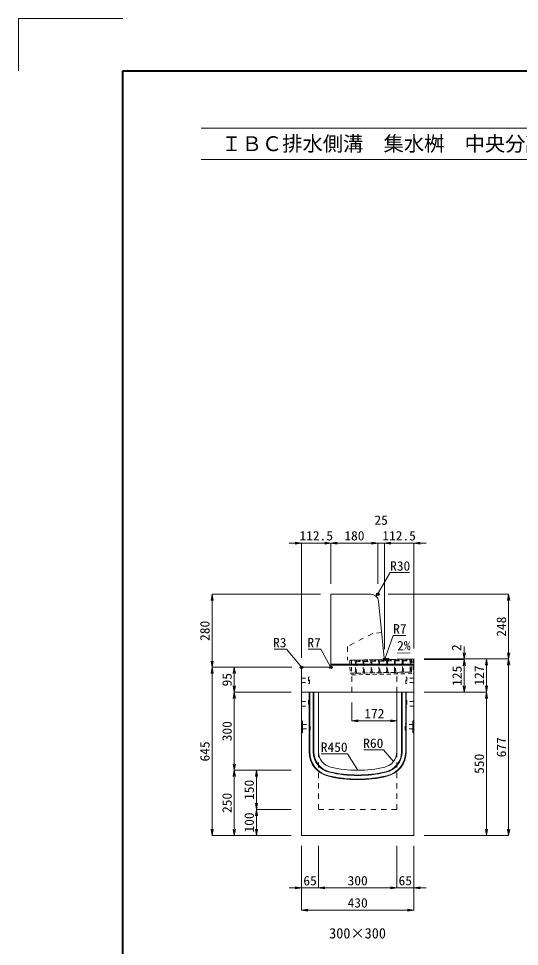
# Model space of a CAD drawing. Units: millimetres at full size; some dimension numbers follow another scale. Extents: x -18734 to 51600, y -18820 to 17820.
# Drawn here: x -18734 to -16814, y 14261 to 17820 of the extents above; entities that cross this region are included whole.
import ezdxf
from ezdxf.enums import TextEntityAlignment as Align

# ---------------------------------------------------------------- set-up
doc = ezdxf.new("R2010")
doc.units = ezdxf.units.MM
doc.header["$LTSCALE"] = 20
doc.header["$PDMODE"] = 32
doc.header["$PDSIZE"] = 10
doc.linetypes.add('USER1', pattern=[2, 1, -1])
doc.linetypes.add('USER2', pattern=[1.35, 0.75, -0.6])
for name, color, linetype, lineweight in [('Defpoints_2', 1, 'Continuous', 13), ('インサート', 3, 'USER2', 9), ('グレーチング', 7, 'USER2', 5), ('受枠', 3, 'USER2', 9), ('図枠', 7, 'Continuous', 5), ('寸法線', 7, 'Continuous', 13), ('引出線', 4, 'Continuous', 13), ('本体', 2, 'Continuous', 13), ('目地', 132, 'Continuous', 5)]:
    doc.layers.add(name, color=color, linetype=linetype, lineweight=lineweight)
doc.layers.add('作業エリア', color=11, linetype='Continuous')
doc.layers.add('文字', color=7, linetype='Continuous')
doc.styles.add('ＭＳ ゴシック', font='')
doc.styles.add('ＭＳ 明朝', font='')
doc.styles.get('ＭＳ ゴシック').set_extended_font_data('MS Gothic')
doc.styles.get('ＭＳ 明朝').set_extended_font_data('MS Mincho')

# ---------------------------------------------------------------- blocks, each defined once
blk = doc.blocks.new('open_arrow')
at = {"color": 0, "linetype": 'Continuous', "lineweight": -2}
blk.add_lwpolyline([(7.5, 1.25), (0, 0), (7.5, -1.25)], dxfattribs=at)

msp = doc.modelspace()

# ---------------------------------------------------------------- linework, layer by layer
at = {"layer": 'Defpoints_2'}
for p, q in [((-18734.44, 17820), (-18334.44, 17820)), ((-18734.44, 17620), (-18734.44, 17820))]:
    msp.add_line(p, q, dxfattribs=at)
at = {"layer": 'インサート'}
for p, q in [((-17649.44, 15290.08), (-17622.44, 15290.08)), ((-17649.44, 15290.08), (-17649.44, 15273.08)), ((-17649.44, 15273.08), (-17622.44, 15273.08)), ((-17619.44, 15294.08), (-17622.44, 15294.08)), ((-17622.44, 15294.08), (-17622.44, 15269.08)), ((-17622.44, 15269.08), (-17619.44, 15269.08)), ((-17619.44, 15269.08), (-17619.44, 15294.08)), ((-17249.44, 15294.08), (-17246.44, 15294.08)), ((-17249.44, 15269.08), (-17249.44, 15294.08)), ((-17246.44, 15269.08), (-17249.44, 15269.08)), ((-17246.44, 15294.08), (-17246.44, 15269.08)), ((-17219.44, 15290.08), (-17246.44, 15290.08)), ((-17219.44, 15273.08), (-17246.44, 15273.08)), ((-17219.44, 15290.08), (-17219.44, 15273.08)), ((-17649.44, 15200.08), (-17622.44, 15200.08)), ((-17649.44, 15200.08), (-17649.44, 15183.08)), ((-17619.44, 15204.08), (-17622.44, 15204.08)), ((-17622.44, 15204.08), (-17622.44, 15179.08)), ((-17619.44, 15179.08), (-17619.44, 15204.08)), ((-17249.44, 15204.08), (-17246.44, 15204.08)), ((-17249.44, 15179.08), (-17249.44, 15204.08)), ((-17246.44, 15204.08), (-17246.44, 15179.08)), ((-17219.44, 15200.08), (-17246.44, 15200.08)), ((-17219.44, 15200.08), (-17219.44, 15183.08)), ((-17649.44, 15183.08), (-17622.44, 15183.08)), ((-17622.44, 15179.08), (-17619.44, 15179.08)), ((-17246.44, 15179.08), (-17249.44, 15179.08)), ((-17219.44, 15183.08), (-17246.44, 15183.08)), ((-17646.24, 15112.08), (-17619.24, 15112.08)), ((-17646.24, 15112.08), (-17646.24, 15095.08)), ((-17646.24, 15095.08), (-17619.24, 15095.08)), ((-17616.24, 15116.08), (-17619.24, 15116.08)), ((-17619.24, 15116.08), (-17619.24, 15091.08)), ((-17619.24, 15091.08), (-17616.24, 15091.08)), ((-17616.24, 15091.08), (-17616.24, 15116.08)), ((-17252.64, 15116.08), (-17249.64, 15116.08)), ((-17252.64, 15091.08), (-17252.64, 15116.08)), ((-17249.64, 15091.08), (-17252.64, 15091.08)), ((-17249.64, 15116.08), (-17249.64, 15091.08)), ((-17222.64, 15112.08), (-17249.64, 15112.08)), ((-17222.64, 15095.08), (-17249.64, 15095.08)), ((-17222.64, 15112.08), (-17222.64, 15095.08))]:
    msp.add_line(p, q, dxfattribs=at)
at = {"layer": 'グレーチング'}
for p, q in [((-17444.51, 15359.07), (-17229.56, 15363.37)), ((-17439.39, 15353.18), (-17414.52, 15359.67)), ((-17439.39, 15353.18), (-17414.4, 15353.68)), ((-17409.4, 15353.78), (-17384.53, 15360.27)), ((-17409.4, 15353.78), (-17384.41, 15354.27)), ((-17379.41, 15354.37), (-17354.53, 15360.87)), ((-17379.41, 15354.37), (-17354.41, 15354.87)), ((-17349.41, 15354.97), (-17324.54, 15361.47)), ((-17349.41, 15354.97), (-17324.42, 15355.47)), ((-17319.42, 15355.57), (-17294.54, 15362.07)), ((-17319.42, 15355.57), (-17294.42, 15356.07)), ((-17289.42, 15356.17), (-17264.55, 15362.67)), ((-17289.42, 15356.17), (-17264.43, 15356.67)), ((-17259.43, 15356.77), (-17234.56, 15363.27)), ((-17259.43, 15356.77), (-17234.44, 15357.27)), ((-17443.51, 15309.08), (-17228.56, 15313.38))]:
    msp.add_line(p, q, dxfattribs=at)
for points in [[(-17444.51, 15359.07), (-17439.51, 15359.17), (-17439.39, 15353.18), (-17440.37, 15352.16), (-17439.65, 15316.16), (-17438.64, 15315.18), (-17438.52, 15309.18), (-17443.51, 15309.08), (-17443.63, 15315.08), (-17442.65, 15316.1), (-17443.37, 15352.1), (-17444.39, 15353.08)], [(-17414.52, 15359.67), (-17409.52, 15359.77), (-17409.4, 15353.78), (-17410.38, 15352.76), (-17409.66, 15316.76), (-17408.64, 15315.78), (-17408.52, 15309.78), (-17413.52, 15309.68), (-17413.64, 15315.68), (-17412.66, 15316.7), (-17413.38, 15352.7), (-17414.4, 15353.68)], [(-17384.53, 15360.27), (-17379.53, 15360.37), (-17379.41, 15354.37), (-17380.39, 15353.36), (-17379.67, 15317.36), (-17378.65, 15316.38), (-17378.53, 15310.38), (-17383.53, 15310.28), (-17383.65, 15316.28), (-17382.67, 15317.3), (-17383.39, 15353.3), (-17384.41, 15354.27)], [(-17354.53, 15360.87), (-17349.53, 15360.97), (-17349.41, 15354.97), (-17350.39, 15353.95), (-17349.67, 15317.96), (-17348.65, 15316.98), (-17348.53, 15310.98), (-17353.53, 15310.88), (-17353.65, 15316.88), (-17352.67, 15317.9), (-17353.39, 15353.9), (-17354.41, 15354.87)], [(-17324.54, 15361.47), (-17319.54, 15361.57), (-17319.42, 15355.57), (-17320.4, 15354.55), (-17319.68, 15318.56), (-17318.66, 15317.58), (-17318.54, 15311.58), (-17323.54, 15311.48), (-17323.66, 15317.48), (-17322.68, 15318.5), (-17323.4, 15354.49), (-17324.42, 15355.47)], [(-17294.54, 15362.07), (-17289.54, 15362.17), (-17289.42, 15356.17), (-17290.4, 15355.15), (-17289.68, 15319.16), (-17288.67, 15318.18), (-17288.55, 15312.18), (-17293.54, 15312.08), (-17293.66, 15318.08), (-17292.68, 15319.1), (-17293.4, 15355.09), (-17294.42, 15356.07)], [(-17264.55, 15362.67), (-17259.55, 15362.77), (-17259.43, 15356.77), (-17260.41, 15355.75), (-17259.69, 15319.76), (-17258.67, 15318.78), (-17258.55, 15312.78), (-17263.55, 15312.68), (-17263.67, 15318.68), (-17262.69, 15319.7), (-17263.41, 15355.69), (-17264.43, 15356.67)], [(-17234.56, 15363.27), (-17229.56, 15363.37), (-17229.44, 15357.37), (-17230.42, 15356.35), (-17229.7, 15320.36), (-17228.68, 15319.38), (-17228.56, 15313.38), (-17233.56, 15313.28), (-17233.68, 15319.28), (-17232.7, 15320.3), (-17233.42, 15356.29), (-17234.44, 15357.27)]]:
    msp.add_lwpolyline(points, close=True, dxfattribs=at)
at = {"layer": '作業エリア'}
for p in [(-17356.94, 15611.58), (-17331.94, 15361.58), (-17319.44, 15361.58), (-17649.44, 15331.58), (-17536.94, 15331.58)]:
    msp.add_point(p, dxfattribs=at)
at = {"layer": '受枠'}
for p, q in [((-17464.51, 15358.67), (-17221.56, 15363.53)), ((-17464.51, 15358.67), (-17463.51, 15308.68)), ((-17458.51, 15358.79), (-17457.39, 15302.81)), ((-17227.56, 15363.41), (-17226.56, 15313.42)), ((-17221.56, 15363.53), (-17220.44, 15307.54)), ((-17463.51, 15308.68), (-17226.56, 15313.42)), ((-17457.39, 15302.81), (-17220.44, 15307.54)), ((-17283.55, 15312.28), (-17283.43, 15306.28))]:
    msp.add_line(p, q, dxfattribs=at)
at = {"layer": '図枠', "lineweight": 40}
for p, q in [((-18334.44, 12080), (-18334.44, 17620)), ((-18334.44, 17620), (-10534.44, 17620))]:
    msp.add_line(p, q, dxfattribs=at)
at = {"layer": '図枠', "lineweight": 13}
for p, q in [((-18034.44, 17400), (-10834.44, 17400)), ((-18034.44, 17280), (-10834.44, 17280))]:
    msp.add_line(p, q, dxfattribs=at)
at = {"layer": '寸法線'}
for p, q in [((-17697.44, 15808.28), (-17536.94, 15808.28)), ((-17649.44, 15368.58), (-17649.44, 15808.28)), ((-17536.94, 15808.28), (-17356.94, 15808.28)), ((-17536.94, 15651.58), (-17536.94, 15808.28)), ((-17536.94, 15651.58), (-17536.94, 15808.28)), ((-17404.94, 15808.28), (-17283.94, 15808.28)), ((-17356.94, 15651.58), (-17356.94, 15808.28)), ((-17356.94, 15651.58), (-17356.94, 15808.28)), ((-17331.94, 15401.58), (-17331.94, 15808.28)), ((-17331.94, 15808.28), (-17171.44, 15808.28)), ((-17331.94, 15401.58), (-17331.94, 15808.28)), ((-17219.44, 15403.58), (-17219.44, 15808.28)), ((-17992.38, 15611.58), (-17992.38, 15331.58)), ((-17576.94, 15611.58), (-17992.38, 15611.58)), ((-17316.94, 15611.58), (-16855.66, 15611.58)), ((-16855.66, 15363.58), (-16855.66, 15611.58)), ((-17025.66, 15411.58), (-17025.66, 15313.58)), ((-17179.44, 15363.58), (-17025.66, 15363.58)), ((-17179.44, 15363.58), (-16940.66, 15363.58)), ((-17179.44, 15363.58), (-16855.66, 15363.58)), ((-17179.44, 15363.58), (-16855.66, 15363.58)), ((-17179.44, 15361.58), (-17025.66, 15361.58)), ((-17179.44, 15361.58), (-17025.66, 15361.58)), ((-17025.66, 15361.58), (-17025.66, 15236.58)), ((-16940.66, 15363.58), (-16940.66, 15236.58)), ((-16855.66, 15363.58), (-16855.66, 14686.58)), ((-17686.44, 15331.58), (-17992.38, 15331.58)), ((-17992.38, 14686.58), (-17992.38, 15331.58)), ((-17686.44, 15331.58), (-17992.38, 15331.58)), ((-17907.38, 15331.58), (-17907.38, 15236.58)), ((-17686.44, 15331.58), (-17907.38, 15331.58)), ((-17689.44, 15236.58), (-17907.38, 15236.58)), ((-17907.38, 15236.58), (-17907.38, 14936.58)), ((-17689.44, 15236.58), (-17907.38, 15236.58)), ((-17179.44, 15236.58), (-17025.66, 15236.58)), ((-17179.44, 15236.58), (-16940.66, 15236.58)), ((-17179.44, 15236.58), (-16940.66, 15236.58)), ((-16940.66, 15236.58), (-16940.66, 14686.58)), ((-17456.44, 15196.58), (-17456.44, 15126.35)), ((-17456.44, 15126.35), (-17284.44, 15126.35)), ((-17689.44, 14936.58), (-17907.38, 14936.58)), ((-17907.38, 14686.58), (-17907.38, 14936.58)), ((-17689.44, 14936.58), (-17907.38, 14936.58)), ((-17822.38, 14936.58), (-17822.38, 14786.58)), ((-17689.44, 14936.58), (-17822.38, 14936.58)), ((-17689.44, 14786.58), (-17822.38, 14786.58)), ((-17822.38, 14786.58), (-17822.38, 14686.58)), ((-17689.44, 14786.58), (-17822.38, 14786.58)), ((-17689.44, 14686.58), (-17992.38, 14686.58)), ((-17689.44, 14686.58), (-17907.38, 14686.58)), ((-17689.44, 14686.58), (-17822.38, 14686.58)), ((-17179.44, 14686.58), (-16940.66, 14686.58)), ((-17179.44, 14686.58), (-16855.66, 14686.58)), ((-17649.44, 14646.58), (-17649.44, 14485.42)), ((-17649.44, 14646.58), (-17649.44, 14400.42)), ((-17584.44, 14646.58), (-17584.44, 14485.42)), ((-17584.44, 14646.58), (-17584.44, 14485.42)), ((-17284.44, 14646.58), (-17284.44, 14485.42)), ((-17284.44, 14646.58), (-17284.44, 14485.42)), ((-17219.44, 14646.58), (-17219.44, 14485.42)), ((-17219.44, 14646.58), (-17219.44, 14400.42)), ((-17697.44, 14485.42), (-17536.44, 14485.42)), ((-17584.44, 14485.42), (-17284.44, 14485.42)), ((-17332.44, 14485.42), (-17171.44, 14485.42)), ((-17649.44, 14400.42), (-17219.44, 14400.42))]:
    msp.add_line(p, q, dxfattribs=at)
at = {"layer": '引出線'}
for points in [[(-17363.96, 15603.82), (-17310.11, 15695.21), (-17235.44, 15695.21)], [(-17330.3, 15363.39), (-17298.36, 15454.16), (-17250.43, 15454.16)], [(-17648.56, 15330.7), (-17707.28, 15401.06), (-17755.01, 15401.06)], [(-17538.99, 15333.63), (-17575.69, 15401.06), (-17623.62, 15401.06)], [(-17282.32, 15385.7), (-17233.61, 15386.67), (-17282.35, 15385.7)], [(-17434.44, 14936.58), (-17472.95, 15000.12), (-17573.96, 15000.12)], [(-17297.37, 14969.89), (-17335.96, 15015.29), (-17410.63, 15015.29)]]:
    msp.add_lwpolyline(points, dxfattribs=at)
at = {"layer": '本体'}
for p, q in [((-17536.94, 15611.58), (-17536.94, 15338.58)), ((-17536.94, 15611.58), (-17384.09, 15611.58)), ((-17354.24, 15584.56), (-17332.57, 15367.88)), ((-17319.44, 15361.58), (-17325.6, 15361.58)), ((-17219.44, 15363.58), (-17319.44, 15361.58)), ((-17219.44, 15363.58), (-17219.44, 15236.58)), ((-17649.44, 15328.58), (-17649.44, 15236.58)), ((-17543.94, 15331.58), (-17646.44, 15331.58)), ((-17649.44, 15236.58), (-17649.44, 14686.58)), ((-17649.44, 15236.58), (-17584.44, 15236.58)), ((-17649.44, 15236.58), (-17219.44, 15236.58)), ((-17584.44, 15236.58), (-17584.44, 15007.1)), ((-17284.44, 15236.58), (-17219.44, 15236.58)), ((-17284.44, 15236.58), (-17284.44, 15007.1)), ((-17219.44, 15236.58), (-17219.44, 14686.58)), ((-17649.44, 14686.58), (-17219.44, 14686.58))]:
    msp.add_line(p, q, dxfattribs=at)
at = {"layer": '本体', "linetype": 'USER1'}
for p, q in [((-17376.94, 15461.58), (-17473.94, 15411.58)), ((-17342.24, 15464.58), (-17376.94, 15461.58)), ((-17473.94, 15411.58), (-17473.94, 15358.49)), ((-17319.44, 15361.58), (-17473.94, 15358.49)), ((-17456.44, 15236.58), (-17456.44, 15308.83)), ((-17284.44, 15236.58), (-17284.44, 15312.27))]:
    msp.add_line(p, q, dxfattribs=at)
at = {"layer": '本体', "lineweight": 9}
for p, q in [((-17649.44, 15128.08), (-17646.24, 15126.08)), ((-17646.24, 15126.08), (-17646.24, 15081.08)), ((-17219.44, 15128.08), (-17222.64, 15126.08)), ((-17222.64, 15126.08), (-17222.64, 15081.08)), ((-17646.24, 15081.08), (-17649.44, 15079.08)), ((-17222.64, 15081.08), (-17219.44, 15079.08))]:
    msp.add_line(p, q, dxfattribs=at)
at = {"layer": '本体', "linetype": 'USER1', "lineweight": 15}
for p, q in [((-17584.44, 15007.1), (-17584.44, 14786.58)), ((-17284.44, 15007.1), (-17284.44, 14786.58)), ((-17584.44, 14786.58), (-17284.44, 14786.58))]:
    msp.add_line(p, q, dxfattribs=at)
at = {"layer": '本体'}
for centre, radius, start, end in [((-17384.09, 15581.58), 30, 5.71059, 90), ((-17325.6, 15368.58), 7, 185.71059, 270), ((-17646.44, 15328.58), 3, 90, 180), ((-17543.94, 15338.58), 7, 270, 0), ((-17524.44, 15007.1), 60, 180, 256.65764), ((-17344.44, 15007.1), 60, 283.34236, 0), ((-17434.44, 15386.58), 450, 256.65764, 283.34236)]:
    msp.add_arc(centre, radius, start, end, dxfattribs=at)
at = {"layer": '目地'}
for p, q in [((-17219.44, 15343.58), (-17536.94, 15343.58)), ((-17219.44, 15339.58), (-17536.94, 15339.58)), ((-17620.44, 15236.58), (-17620.44, 15007.1)), ((-17618.44, 15236.58), (-17618.44, 15007.1)), ((-17604.44, 15236.58), (-17604.44, 15007.1)), ((-17602.44, 15236.58), (-17602.44, 15007.1)), ((-17266.44, 15007.1), (-17266.44, 15236.58)), ((-17264.44, 15007.1), (-17264.44, 15236.58)), ((-17250.44, 15007.1), (-17250.44, 15236.58)), ((-17248.44, 15007.1), (-17248.44, 15236.58))]:
    msp.add_line(p, q, dxfattribs=at)
for centre, radius, start, end in [((-17524.44, 15007.1), 96, 180, 256.65764), ((-17524.44, 15007.1), 94, 180, 256.65764), ((-17524.44, 15007.1), 80, 180, 256.65764), ((-17524.44, 15007.1), 78, 180, 256.65764), ((-17344.44, 15007.1), 78, 283.34236, 0), ((-17344.44, 15007.1), 80, 283.34236, 0), ((-17344.44, 15007.1), 94, 283.34236, 0), ((-17344.44, 15007.1), 96, 283.34236, 0), ((-17434.44, 15386.58), 486, 256.65764, 283.34236), ((-17434.44, 15386.58), 484, 256.65764, 283.34236), ((-17434.44, 15386.58), 470, 256.65764, 283.34236), ((-17434.44, 15386.58), 468, 256.65764, 283.34236)]:
    msp.add_arc(centre, radius, start, end, dxfattribs=at)

# ---------------------------------------------------------------- block references
at = {"layer": '寸法線', "xscale": 3.2, "yscale": 3.2}
for p, rotation in [((-17649.44, 15808.28), 180), ((-17536.94, 15808.28), 180), ((-17356.94, 15808.28), 180), ((-17356.94, 15808.28), 180), ((-17992.38, 15611.58), 270), ((-16855.66, 15611.58), 270), ((-17025.66, 15363.58), 90), ((-16855.66, 15363.58), 90), ((-17992.38, 15331.58), 90), ((-17025.66, 15361.58), 270), ((-17025.66, 15361.58), 270), ((-16940.66, 15363.58), 270), ((-16855.66, 15363.58), 270), ((-17992.38, 15331.58), 270), ((-17907.38, 15331.58), 270), ((-17907.38, 15236.58), 90), ((-17907.38, 15236.58), 270), ((-17025.66, 15236.58), 90), ((-16940.66, 15236.58), 90), ((-16940.66, 15236.58), 270), ((-17284.44, 15126.35), 180), ((-17907.38, 14936.58), 90), ((-17907.38, 14936.58), 270), ((-17822.38, 14936.58), 270), ((-17822.38, 14786.58), 90), ((-17822.38, 14786.58), 270), ((-17992.38, 14686.58), 90), ((-17907.38, 14686.58), 90), ((-17822.38, 14686.58), 90), ((-16940.66, 14686.58), 90), ((-16855.66, 14686.58), 90), ((-17649.44, 14485.42), 180), ((-17284.44, 14485.42), 180), ((-17284.44, 14485.42), 180), ((-17219.44, 14400.42), 180)]:
    msp.add_blockref('open_arrow', p, dxfattribs=dict(at, rotation=rotation))
for p in [(-17536.94, 15808.28), (-17331.94, 15808.28), (-17331.94, 15808.28), (-17219.44, 15808.28), (-17456.44, 15126.35), (-17584.44, 14485.42), (-17584.44, 14485.42), (-17219.44, 14485.42), (-17649.44, 14400.42)]:
    msp.add_blockref('open_arrow', p, dxfattribs=at)
at = {"layer": '引出線'}
for p, xscale, yscale, rotation in [((-17363.96, 15603.82), 0.16, 0.16, 59.5), ((-17282.32, 15385.7), 0.16, 0.16, 1.1), ((-17330.3, 15363.39), 0.16, 0.16, 70.6), ((-17648.56, 15330.7), 0.16, 0.16, 129.8), ((-17538.99, 15333.63), 0.16, 0.16, 118.6), ((-17297.37, 14969.89), 0.133, 0.133, 130.4), ((-17434.44, 14936.58), 0.133, 0.133, 121.2)]:
    msp.add_blockref('open_arrow', p, dxfattribs=dict(at, xscale=xscale, yscale=yscale, rotation=rotation))

# ---------------------------------------------------------------- texts
at = {"layer": '図枠', "style": 'ＭＳ ゴシック'}
msp.add_text('\u3000ＩＢＣ排水側溝\u3000集水桝\u3000中央分離帯用Ｃ (Ⅰ型･Ⅲ型兼用) ３００型\u3000断面図', height=56.96, dxfattribs=at).set_placement((-18034.44, 17340), align=Align.MIDDLE_LEFT)
at = {"layer": '寸法線', "style": 'ＭＳ 明朝', "width": 1.05}
for s, p in [('25', (-17344.44, 15896.28)), ('112.5', (-17593.19, 15836.28)), ('180', (-17446.94, 15836.28)), ('112.5', (-17275.69, 15836.28)), ('172', (-17370.44, 15154.35)), ('65', (-17616.94, 14513.42)), ('300', (-17434.44, 14513.42)), ('65', (-17251.94, 14513.42)), ('430', (-17434.44, 14428.42))]:
    msp.add_text(s, height=36.03, dxfattribs=at).set_placement(p, align=Align.MIDDLE_CENTER)
for s, p in [('248', (-16883.66, 15487.58)), ('280', (-18020.38, 15471.58)), ('2', (-17055.66, 15406.91)), ('95', (-17935.38, 15284.08)), ('125', (-17053.66, 15299.08)), ('127', (-16968.66, 15300.08)), ('300', (-17935.38, 15086.58)), ('677', (-16883.66, 15025.08)), ('645', (-18020.38, 15009.08)), ('550', (-16968.66, 14961.58)), ('150', (-17850.38, 14861.58)), ('250', (-17935.38, 14811.58)), ('100', (-17850.38, 14736.58))]:
    msp.add_text(s, height=36.03, rotation=90, dxfattribs=at).set_placement(p, align=Align.MIDDLE_CENTER)
at = {"layer": '引出線', "style": 'ＭＳ 明朝', "width": 1.05}
for s, p in [('R30', (-17310.11, 15738.41)), ('R7', (-17298.36, 15497.36))]:
    msp.add_text(s, height=36.03, dxfattribs=at).set_placement(p, align=Align.TOP_LEFT)
for s, p in [('R3', (-17707.28, 15444.26)), ('R7', (-17575.69, 15444.26)), ('R60', (-17335.96, 15058.49)), ('R450', (-17472.95, 15043.32))]:
    msp.add_text(s, height=36.03, dxfattribs=at).set_placement(p, align=Align.TOP_RIGHT)
msp.add_text('2%', height=36.03, rotation=1.146, dxfattribs=at).set_placement((-17283.29, 15432.59), align=Align.TOP_LEFT)
at = {"layer": '文字', "style": 'ＭＳ 明朝'}
msp.add_text('300×300', height=40.03, dxfattribs=at).set_placement((-17434.92, 14311.6), align=Align.MIDDLE_CENTER)

doc.saveas('drawing.dxf')
